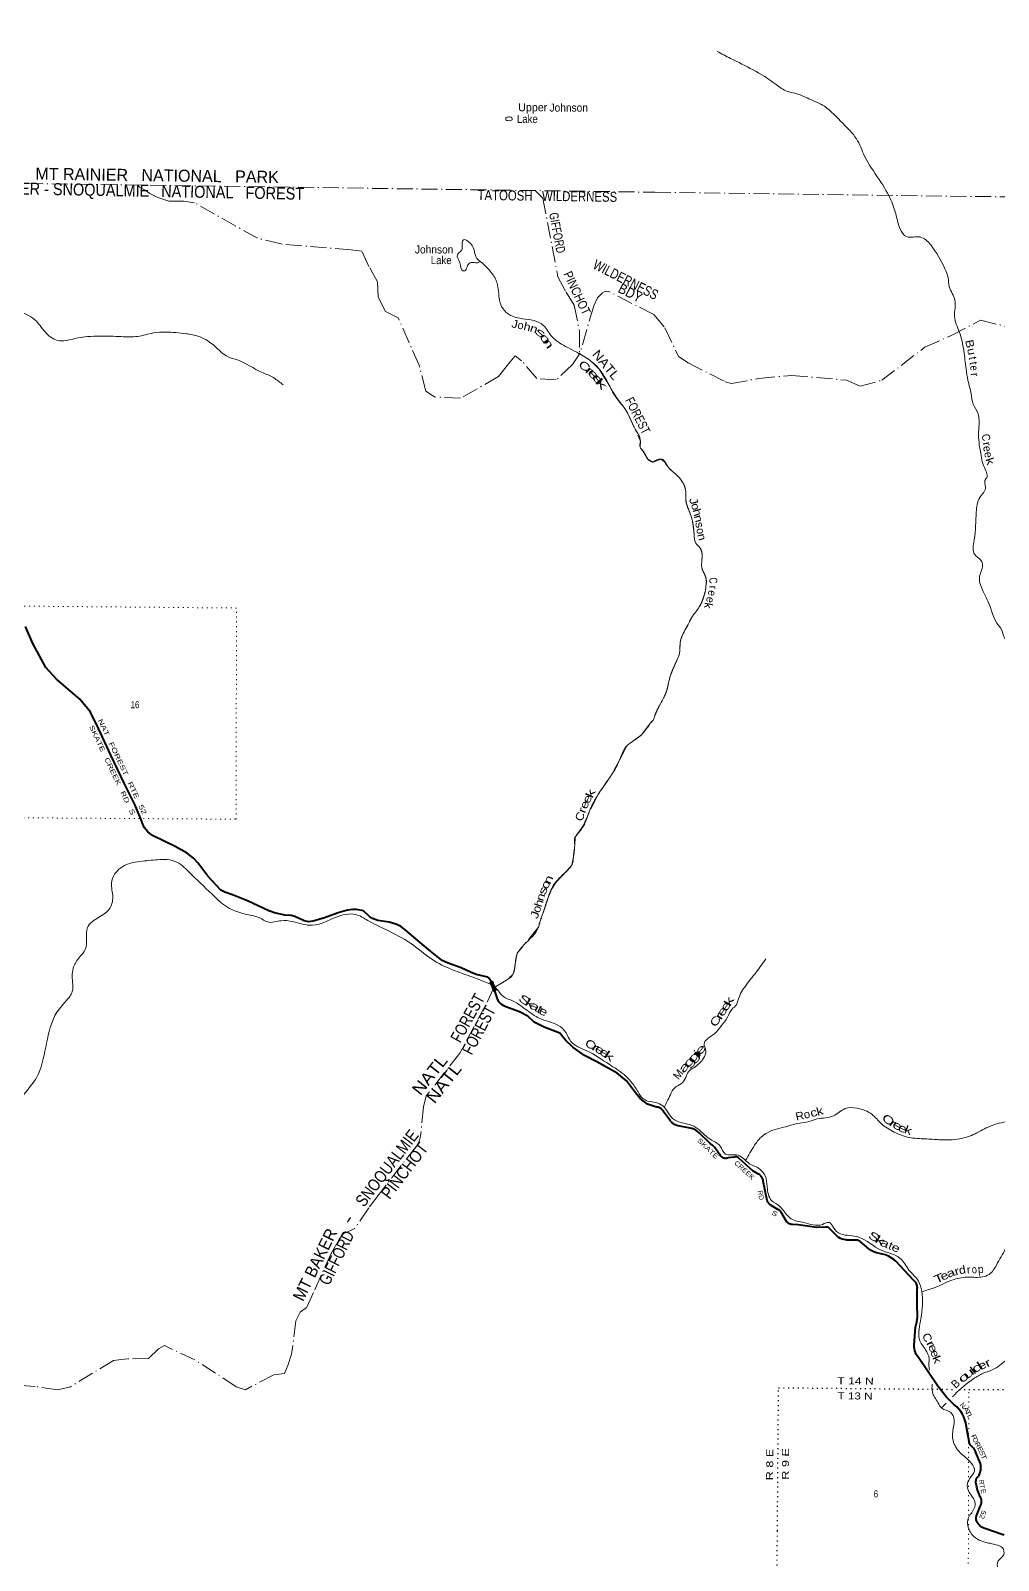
# Model space of a CAD drawing. Header units: feet. Extents: x -252658 to 9, y -366365 to -181930.
# Drawn here: x -204389 to -180199, y -313690 to -275447 of the extents above; entities that cross this region are included whole.
import ezdxf
from ezdxf.enums import TextEntityAlignment as Align

# ---------------------------------------------------------------- set-up
doc = ezdxf.new("R2010")
doc.units = ezdxf.units.FT
doc.header["$LTSCALE"] = 80
doc.linetypes.add('DOT_DASHED', pattern=[7.7, 5, -1.2, 0.3, -1.2])
doc.linetypes.add('DOTTED', pattern=[1.5, 0.3, -1.2])
for name, color, linetype, lineweight in [('26', 7, 'Continuous', 40), ('39', 7, 'Continuous', 13), ('44', 7, 'DOT_DASHED', 13), ('6', 7, 'DOTTED', 25), ('61', 7, 'Continuous', 13), ('7', 7, 'DOTTED', 13)]:
    doc.layers.add(name, color=color, linetype=linetype, lineweight=lineweight)
doc.layers.add('27', color=7, linetype='Continuous')
doc.layers.add('41', color=7, linetype='Continuous')

msp = doc.modelspace()

# ---------------------------------------------------------------- linework, layer by layer
at = {"layer": '26'}
for points in [[(-192873.57, -299221.44), (-192923.57, -299142.13), (-192939.14, -299124.61), (-192960.64, -299112.58), (-193248.5, -299045.56), (-193392.44, -298988.44), (-193623.25, -298877.05), (-193951.87, -298759.8), (-194101.08, -298690.41), (-194395.82, -298460.13), (-194654.43, -298246.07), (-195033.27, -297914.94), (-195143.33, -297834.3), (-195258.43, -297783.12), (-195428.69, -297732.6), (-195706.03, -297689.29), (-195840.49, -297640.71), (-195914.91, -297591.2), (-196069.04, -297452.9), (-196243.82, -297420.13), (-196336.93, -297416.33), (-196469.08, -297433.39), (-196698.42, -297501.07), (-197046.61, -297624.6), (-197322.31, -297712.17), (-197438.87, -297723.42), (-197551.46, -297703.36), (-197784.29, -297595.98), (-197875.82, -297569.88), (-198037.47, -297558.93), (-198289.31, -297501.64), (-198431.12, -297451.01), (-198967.02, -297197.8), (-199344.47, -297051.73), (-199534.07, -296985.57), (-199637.57, -296932.08), (-199956.04, -296581.04), (-200208.23, -296250.35), (-200316.29, -296132.56), (-200474.8, -296012.12), (-200779.8, -295842.15), (-201323.69, -295572.82), (-201411.85, -295518.4), (-201463, -295475.76), (-201548.17, -295370.94), (-201659.82, -295095.02), (-201785.47, -294794.91), (-202053.06, -294259.01), (-202384.44, -293561.99), (-202691.8, -292895.23), (-202889.44, -292484.26), (-203157.74, -292161.55), (-203743.07, -291658.78), (-204011.49, -291372.27), (-204331.13, -290769.83), (-204514.64, -290340.8)], [(-188972.8, -302288.57), (-189152.95, -302141.33), (-189267.35, -302005.13), (-189495.52, -301704.69), (-189726.05, -301508.82), (-190235.73, -301229.55), (-190546.77, -301065.59), (-190835.56, -300857.46), (-191015.9, -300681.87), (-191162.09, -300512.43), (-191549.57, -300362.3), (-191806.45, -300232.72), (-191956.73, -300083.38), (-192167.46, -299978.08), (-192512.99, -299852.82), (-192560.98, -299829.94), (-192625.16, -299785.48), (-192674.5, -299736), (-192711.25, -299678.59), (-192783.95, -299451.16), (-192873.57, -299221.44)], [(-188595.12, -302430.49), (-188618.68, -302405.53), (-188621.61, -302402.82), (-188635.85, -302392.18), (-188651.12, -302383.09), (-188667.26, -302375.64), (-188684.09, -302369.92), (-188693.74, -302366.97), (-188713.76, -302361.51), (-188744.07, -302356.49), (-188972.8, -302288.57)], [(-184444.59, -305368), (-184452.41, -305364.2), (-184460.59, -305361.23), (-184469.03, -305359.14), (-184470.02, -305359), (-184495.12, -305358.27), (-184520.02, -305360.16), (-184739.62, -305365.29), (-185200.37, -305297.31), (-185347.73, -305289.86), (-185372.66, -305288.6), (-185397.73, -305283.73), (-185410.29, -305280.08), (-185426.91, -305273.29), (-185442.72, -305264.8), (-185457.56, -305254.71), (-185471.27, -305243.12), (-185483.68, -305230.16), (-185494.68, -305215.98), (-185613.15, -305016.04), (-185628.03, -304990.92), (-185640.78, -304966.04), (-185642.8, -304962.98), (-185649.87, -304954.4), (-185657.79, -304946.59), (-185660.81, -304944.18), (-185686.3, -304928.41), (-185710.81, -304913.74), (-185877.49, -304814.02), (-185879.22, -304813.01), (-185898.52, -304800.21), (-185916.37, -304785.46), (-185932.59, -304768.93), (-185946.98, -304750.79), (-185959.41, -304731.25), (-185969.72, -304710.51), (-185977.81, -304688.82), (-186076.85, -304211.79), (-186082.06, -304186.71), (-186087.92, -304161.79), (-186092.83, -304146.38), (-186101.66, -304126.25), (-186112.53, -304107.17), (-186125.35, -304089.32), (-186139.96, -304072.91), (-186156.2, -304058.11), (-186173.9, -304045.1), (-186192.87, -304034.01), (-186212.89, -304024.96), (-186334.82, -303948.34), (-186677.17, -303642.59), (-186702.11, -303620.31), (-186727.17, -303606.16), (-186735.56, -303603.52), (-186744.62, -303601.69), (-186747.24, -303601.44), (-186772.32, -303601.97), (-186797.24, -303605.79), (-186950.78, -303629.29), (-186966.72, -303634.7), (-186983.4, -303638.49), (-187000.38, -303640.51), (-187017.47, -303640.75), (-187034.5, -303639.2), (-187051.27, -303635.88), (-187067.61, -303630.82), (-187083.33, -303624.08), (-187098.25, -303615.74), (-187112.22, -303605.89), (-187125.09, -303594.62), (-187136.71, -303582.08), (-187146.95, -303568.39), (-187210.71, -303481.98), (-187212.63, -303478.61), (-187251.41, -303418.49), (-187296.26, -303362.75), (-187346.7, -303312.01), (-187402.16, -303266.82), (-187681.57, -302997.22), (-187716.9, -302967.77), (-187761.04, -302937.75), (-187808.08, -302912.51), (-187857.5, -302892.32), (-188199.98, -302824.82), (-188202.22, -302824.46), (-188234.04, -302817.55), (-188264.96, -302807.36), (-188294.65, -302793.98), (-188322.77, -302777.58), (-188349.03, -302758.33), (-188373.13, -302736.43), (-188394.82, -302712.14), (-188413.84, -302685.72), (-188577.33, -302455.53), (-188595.12, -302430.49)], [(-180745.95, -311651.68), (-180737.2, -311634.23), (-180726.67, -311617.79), (-180714.48, -311602.53), (-180706.18, -311590.21), (-180682.1, -311556.56), (-180664.61, -311518.28), (-180651.22, -311478.39), (-180642.07, -311437.31), (-180637.27, -311395.5), (-180636.86, -311353.42), (-180640.85, -311311.52), (-180649.2, -311270.28), (-180763.91, -310988.23), (-180774.12, -310963.13), (-180781.63, -310938.23), (-180787.34, -310929.53), (-180801.99, -310908.92), (-180824.62, -310884.03), (-180844.99, -310861.62), (-180869.03, -310836.79), (-180893.84, -310811.66), (-180897.83, -310805.06), (-180908.03, -310789.67), (-180916.56, -310773.31), (-180923.33, -310756.14), (-180928.28, -310738.36), (-180931.33, -310720.16), (-181015.41, -310257), (-181016.63, -310250.85), (-181036, -310175.61), (-181063.12, -310102.81), (-181097.71, -310033.25), (-181139.38, -309967.68), (-181187.68, -309906.83), (-181242.07, -309851.36), (-181312.15, -309792.72), (-181499.57, -309611.9), (-181708.77, -309330.55), (-182196.65, -308621.33), (-182199.95, -308617.42), (-182228.55, -308579.25), (-182253.01, -308538.3), (-182273.06, -308495.02), (-182288.47, -308449.88), (-182299.07, -308403.38), (-182304.76, -308356.02), (-182305.47, -308308.33), (-182267.27, -307847.66), (-182262.7, -307832.5), (-182236.69, -307723.12), (-182222.26, -307611.62), (-182219.57, -307499.23), (-182229.05, -307380.99), (-182226.86, -306904.15), (-182226.2, -306898.63), (-182224.81, -306873.81), (-182226.03, -306848.99), (-182229.84, -306824.42), (-182236.19, -306800.39), (-182245.02, -306777.15), (-182256.23, -306754.97), (-182269.7, -306734.08), (-182285.28, -306714.71), (-182302.79, -306697.07), (-182322.06, -306681.37), (-182762.93, -306212.75), (-182815.6, -306167.69), (-182880.15, -306122.65), (-182949.05, -306084.61), (-183021.56, -306053.97), (-183096.87, -306031.09), (-183100.7, -306030.71), (-183173.46, -306019.46), (-183244.64, -306000.66), (-183313.47, -305974.53), (-183379.19, -305941.34), (-183441.08, -305901.47), (-183652.74, -305720.29), (-183665.95, -305711.15), (-183684.39, -305700.76), (-183703.82, -305692.36), (-183724.02, -305686.04), (-183744.77, -305681.86), (-183997.35, -305680.84), (-184013.61, -305679.19), (-184058.23, -305671.43), (-184101.8, -305659.05), (-184143.83, -305642.18), (-184183.87, -305621.02), (-184221.48, -305595.78), (-184392.94, -305417.63), (-184416.92, -305392.71), (-184442.01, -305369.61), (-184444.59, -305368)], [(-180058, -313055.84), (-180562.38, -312883.5), (-180582.62, -312875.26), (-180610.66, -312860.82), (-180637.05, -312843.54), (-180661.49, -312823.59), (-180683.7, -312801.19), (-180703.46, -312776.6), (-180720.53, -312750.08), (-180734.74, -312721.91), (-180736.44, -312717.42), (-180745.96, -312692.34), (-180752.46, -312667.42), (-180754.02, -312659.44), (-180755.58, -312641.74), (-180755.28, -312623.98), (-180753.13, -312606.34), (-180749.14, -312589.02), (-180743.37, -312572.22), (-180652.09, -312338.17), (-180646.43, -312328.46), (-180635.89, -312306.73), (-180627.68, -312284.01), (-180621.89, -312260.56), (-180618.58, -312236.63), (-180617.8, -312212.49), (-180619.54, -312188.4), (-180623.79, -312164.62), (-180630.5, -312141.41), (-180639.6, -312119.04), (-180650.99, -312097.74), (-180682.11, -312036.3), (-180715.83, -311951.18), (-180740.46, -311863.01), (-180755.74, -311772.74), (-180757.25, -311766.41), (-180760.43, -311747.14), (-180761.58, -311727.65), (-180760.68, -311708.15), (-180757.76, -311688.85), (-180752.83, -311669.95), (-180745.95, -311651.68)]]:
    msp.add_lwpolyline(points, dxfattribs=at)
at = {"layer": '39'}
msp.add_line((-181618.82, -309874.93), (-181500.81, -309755.18), dxfattribs=at)
for points in [[(-213706.71, -280974.83), (-213698.55, -280979.62), (-213508.07, -281129.09), (-213297.58, -281306.79), (-212799.29, -281382.88), (-212562.07, -281381.67), (-212439.76, -281478.62), (-212408.07, -281619.52), (-212215.45, -281728.77), (-212098.97, -281763.35), (-211988.53, -281801.94), (-211718.85, -281712.33), (-211416.91, -281592.67), (-210851.47, -281429.64), (-210692.23, -281301.45), (-210535.16, -281221.52), (-210333.98, -281175.94), (-210151.42, -281289.18), (-209944.48, -281324.07), (-209777.71, -281348.76), (-209596.61, -281299.09), (-209466.05, -281329.69), (-209262.89, -281294.17), (-209178.32, -281252.22), (-209044.83, -281011.31), (-208893.76, -280921.31), (-208971.53, -280731.99), (-208994.97, -280526.76), (-208869.63, -280318), (-208848.45, -279994.25), (-208755.23, -279771.31), (-208597.85, -279598.87), (-208562.85, -279349.59), (-208449.63, -279156.88), (-208409.1, -279060.47), (-208300.17, -278948.21), (-208071.85, -278601.02), (-207769.45, -278344.59), (-207654.01, -278089.54), (-207379.47, -277748.54), (-207086.95, -277439.78), (-206865.12, -277231.35), (-206769.93, -277020.48), (-206702.71, -276757.23), (-206543.16, -276534.51), (-206383.39, -276249.44), (-206252.15, -276076.91), (-205960.11, -275914.97), (-205657.74, -275666.59), (-205500.27, -275465.99), (-205324.6, -275233.26), (-205143.36, -275139.34), (-205030.65, -275099.49), (-204924.12, -275105.88), (-204700.74, -275034.23), (-204435.05, -274934.55), (-204127.33, -274891.33), (-203988.25, -274779.17), (-203813.21, -274737.52), (-203631.99, -274649.63), (-203358.31, -274564.06), (-203134.7, -274424.02), (-202961.41, -274303.92)], [(-174500.79, -300843.85), (-174550.96, -300658.34), (-174549.85, -300378.88), (-174642.22, -300194.93), (-174735.99, -299956.68), (-174973.31, -299618.38), (-175014.19, -299501.32), (-175132.36, -299288.95), (-175346.78, -299059.46), (-175407.48, -298918.07), (-175464.72, -298646.03), (-175534.95, -298458.3), (-175747.36, -298228.83), (-175899.88, -298034.18), (-176122.92, -297856.88), (-176236.93, -297451.53), (-176348.24, -297164.84), (-176519.12, -296994.12), (-176977.44, -296476.52), (-177315.55, -296169.31), (-177385.35, -295943.38), (-177548.2, -295593.8), (-177658.24, -295192.52), (-177839.25, -295029.74), (-177926.6, -294936.32), (-178003.93, -294664.06), (-178499.27, -294043.53), (-178817.48, -293573.67), (-178916.92, -293303.19), (-179060.21, -293181.02), (-179227.3, -292851.51), (-179289.79, -292330.1), (-179441.28, -292042.98), (-179601.46, -291814.07), (-179744.18, -291460.69), (-179770.88, -291152.79), (-179801.23, -290812.68), (-179912.92, -290739.1), (-180046.26, -290625.08), (-180128.18, -290405.05), (-180187.57, -290326), (-180459.95, -289709.86), (-180597.45, -289428.92), (-180667.96, -289086.37), (-180596.25, -288781.53), (-180647.36, -288680.45), (-180790.51, -288546.22), (-180804.5, -288180.15), (-180750.51, -287483.05), (-180664.11, -287122.07), (-180520.62, -286866.25), (-180512.21, -286653.22), (-180510.18, -286651.23), (-180547.24, -286371.37), (-180649.28, -285974.19), (-180694.07, -285487.15), (-180712.83, -285008.43), (-180830.85, -284781.99), (-180882.28, -284530.11), (-180958.89, -284193.53), (-181005.88, -283903.5), (-181065.04, -283444.46), (-181176.34, -282976.81), (-181296.63, -282593.51), (-181284.04, -282185.5), (-181426.93, -281848.2), (-181456.58, -281624.71), (-181538.44, -281398.65), (-181889.43, -280805.8), (-182158.43, -280605.89), (-182495.87, -280598.26), (-182650.49, -280411.63), (-182753.19, -280072.75), (-182865.91, -279731.76), (-183179.09, -279171.48), (-183542.21, -278584.53), (-183748.33, -278152.06), (-184089.57, -277764.39), (-184548.92, -277339.26), (-184934.56, -277150.17), (-185284.62, -277013.72), (-185472.96, -276967.48), (-185756.28, -276791.54), (-186330.83, -276427.51), (-186892.19, -276142.04), (-187231.79, -275967.5)], [(-192502.89, -277617.39), (-192414.4, -277605.62), (-192362.2, -277625.91), (-192352.31, -277674.21), (-192390.58, -277698.22), (-192456.92, -277698), (-192509.16, -277689.78), (-192513.04, -277647.53), (-192510.49, -277623.1), (-192502.89, -277617.39)], [(-193140.13, -281223.52), (-193234.35, -281144.76), (-193304, -280931.33), (-193450.04, -280717.65), (-193572.53, -280679.02), (-193600.92, -280751.33), (-193605.45, -280904.17), (-193655.96, -280978.42), (-193722.54, -281050.61), (-193662.87, -281243.89), (-193573.11, -281453.37), (-193538.94, -281455.49), (-193480.31, -281355.12), (-193405.58, -281250.79), (-193295, -281247.14), (-193198.49, -281243.44), (-193166.28, -281227.45), (-193142.51, -281221.53)], [(-193140.13, -281223.52), (-192873.66, -281493.93), (-192729.83, -281763.92), (-192694.29, -281957.13), (-192657.02, -282234.81), (-192503.08, -282490.76), (-192031.22, -282659.28), (-191737.92, -282718.59), (-191599.46, -282793.47), (-191387.28, -283065.71), (-191072.48, -283310.13), (-190627, -283550.97), (-190239.96, -283835.86), (-189947.92, -284273.29), (-189768.08, -284597.71), (-189477.88, -284984.85), (-189276.26, -285409.91), (-189148.6, -285708.01), (-189147.16, -285878.97), (-189091.07, -285939.5), (-189023.11, -286054.37), (-188949.12, -286173.29), (-188840.35, -286237.47)], [(-208742.46, -282779.97), (-208511.68, -282688.51), (-208422.88, -282586.23), (-208340.01, -282451.75), (-208235.4, -282429.98), (-208082.78, -282476.75), (-207787.07, -282417.4), (-207785.06, -282419.42), (-207285.06, -282586.02), (-206511.58, -282729.4), (-205926.54, -282717.29), (-205583.98, -282473.06), (-205338.33, -282357.22), (-204998.48, -282322.16), (-204759.6, -282425.54), (-204279.98, -282678.56), (-204025.69, -282981.1), (-203716.8, -283191.31), (-203280.42, -283144.51), (-202650.99, -283084.27), (-202128.36, -283096.07), (-201714.22, -283091.43), (-201315.9, -283006.28), (-201018.31, -282985.15), (-200495.77, -283025.12), (-200188.42, -283092.52), (-199915.49, -283234.23), (-199650.88, -283458.37), (-199496.49, -283579.56), (-199241.5, -283672.94), (-198595.27, -283996.91), (-198318.27, -284122.54), (-198195.93, -284211.45), (-198075.61, -284298.33)], [(-188840.35, -286237.47), (-188639.49, -286164.19), (-188466.63, -286336.94), (-188263.93, -286536.14), (-188091.38, -286737.04), (-188015.55, -286963.03), (-188013.82, -287168.13), (-187901.28, -287525.21), (-187806.45, -288028.86), (-187762.79, -288256.53), (-187653.74, -288386.37), (-187603.57, -288571.88), (-187607.23, -288899.57), (-187517.05, -289099.58), (-187507.73, -289344.97), (-187591.84, -289679.84), (-187674.14, -289853.88), (-187853.7, -290101.27), (-187987.13, -290355.18), (-188077.34, -290517.08), (-188154.49, -290769.59), (-188162.58, -290954.47), (-188235.52, -291188.93), (-188411.1, -291619.33), (-188503.62, -291988.28), (-188645.43, -292274.28), (-188766.74, -292522.3), (-188820.61, -292668.49), (-188867.92, -292731.55), (-188894.12, -292755.43)], [(-188894.12, -292755.43), (-189086.55, -293013.24), (-189278.07, -293175.51), (-189517.92, -293363.77), (-189633.31, -293602.73), (-189779.07, -293907.96), (-190150.8, -294459.82), (-190334.78, -294772.96), (-190421.85, -294959.72), (-190533.42, -295259.03), (-190684.96, -295489.82), (-190781.87, -295614.19), (-190788.54, -295805.25), (-190819.53, -296056.55), (-190840.31, -296259.62), (-191011.93, -296482.3), (-191300.41, -296785.04), (-191446.2, -297098.31), (-191551.84, -297429.82), (-191673.62, -297779.38), (-191689.96, -297840.69), (-192067.41, -298311.05), (-192243.16, -298567.91), (-192271.86, -298734.75), (-192312.93, -298992.06), (-192536.8, -299210.54), (-192779.65, -299353.97)], [(-208073.27, -310333.21), (-207840.74, -309929.72), (-207686.42, -309467.64), (-207649.72, -308711.52), (-207787.83, -308534.06), (-207819.52, -308391.15), (-207914.9, -308056.96), (-208132.86, -307708.27), (-208227.98, -307297.65), (-208102.86, -306549.87), (-207872.27, -306128.27), (-207512.36, -305503.96), (-207206.05, -305281.74), (-206694.61, -305034.05), (-206055.38, -304444.87), (-205892.1, -304310.66), (-205632.05, -304094.32), (-205504.85, -303927.8), (-205407.74, -303745.1), (-205236.39, -303602.87), (-205149.19, -303375.89), (-205052.12, -303201.23), (-204922.86, -303022.66), (-204885.94, -302803.55), (-204955.63, -302602.19), (-204784.33, -302474.04), (-204683.17, -302281.3), (-204537.56, -302020.32), (-204266.99, -301665.22), (-204074.31, -301155), (-203896.79, -300367.17), (-203756.94, -300025.72), (-203494.5, -299696.75), (-203347, -299471.97), (-203342.19, -299234.66), (-203312.76, -298850.6), (-203163.19, -298609.75), (-203021.84, -298419.15), (-202965.72, -297868.24), (-202705.58, -297623.73), (-202423.42, -297409.47), (-202333.95, -297104.05), (-202368.98, -296757.99), (-202289.83, -296535.01), (-201943.2, -296276.71), (-201486.61, -296199.8), (-201050.27, -296169.08), (-200781.04, -296214.23), (-200428.13, -296484.93), (-199855.03, -297035.93), (-199494.22, -297346.88), (-198855.69, -297570.27), (-198662.89, -297625.22), (-198466.23, -297730.46), (-198122.36, -297697.42), (-197843.01, -297720.49), (-197343.24, -297812.63), (-196767.15, -297615.48), (-196260.32, -297544.77), (-195961.28, -297692.6), (-195507.72, -297921.4), (-194887.69, -298265.4), (-194370.34, -298655.31), (-193830.49, -298930.66), (-193391.46, -299089.21), (-192894.21, -299281.79)], [(-186010.45, -298653.89), (-186253.25, -298987.06), (-186540.64, -299355.94), (-186713.27, -299701.92), (-186748.54, -299802.08), (-186854.17, -299905.5), (-186973.02, -300113.33), (-187126.1, -300328.83), (-187295.04, -300524.06), (-187555.02, -300776.62), (-187512.82, -300956.02), (-187567.07, -301136.39), (-187814.82, -301373), (-187946.56, -301476.14), (-188012.39, -301614.17), (-188122.6, -301767.8), (-188288.51, -301872.59), (-188396.98, -302050.37), (-188479.15, -302212.35), (-188545.48, -302351.49)], [(-192894.21, -299281.79), (-192730.03, -299415.56), (-192600.32, -299570.35), (-192325.37, -299710.05), (-191972.35, -299946.56), (-191615.24, -300160.95), (-191155.5, -300345.52), (-191013.27, -300494.83), (-190887.35, -300714.49), (-190488.08, -300947.12), (-189930.35, -301286.89), (-189556.88, -301544.73), (-189387, -301717.12), (-189204.94, -301979.2), (-189082.85, -302140.51), (-188972.45, -302207.75)], [(-188972.45, -302207.75), (-188586.92, -302327.81), (-188450.27, -302504.19), (-188297.47, -302674.72), (-187973.18, -302780.72), (-187762.31, -302864.83), (-187404.86, -303162.78), (-187155.6, -303330.31), (-187019.21, -303530.82), (-186852.68, -303550.7), (-186707.16, -303560.2), (-186419.19, -303772.47), (-186221.39, -303871.1), (-186028.59, -304075.35), (-185977.65, -304348.4), (-185862.98, -304699.27), (-185661.11, -304839.89), (-185570.15, -304945.47), (-185377.81, -305150.81), (-185060.77, -305244), (-184597.83, -305289.83), (-184422.5, -305241.45), (-184321.44, -305367.18), (-184146.43, -305527.89), (-183907.81, -305568.64), (-183685.44, -305611.71), (-183125.12, -305935.73), (-182652.13, -306139.61), (-182433.82, -306430.86), (-182197.32, -306707.55), (-182115.14, -306957.02), (-182137.29, -307645.02), (-182180.07, -307913.36), (-182174.88, -308168.76), (-182017, -308423.78), (-181931.08, -308645.87), (-181933.54, -308875.57), (-181918.29, -308931)], [(-186516.14, -303691.26), (-186293.52, -303313.39), (-186126.46, -303106.08), (-185913.98, -302969.62), (-185458.39, -302831.74), (-185168.24, -302756.43), (-184934.77, -302718.72), (-184727.12, -302654.59), (-184324.45, -302578.47), (-184031.11, -302396.64), (-183739.65, -302383.67), (-183357.66, -302540.56), (-183123.2, -302774.28), (-182804.06, -302980.77), (-182433.9, -303117.42), (-182028.46, -303151.92), (-181671.08, -303173.83), (-181164.52, -303149.09), (-180781.41, -303024.51), (-180405.61, -302835.52), (-179948.16, -302711.73), (-179730.78, -302675.85), (-179567.91, -302663.52)], [(-182106.36, -306966.04), (-181784.66, -306868.07), (-181304.22, -306664.1), (-180939.97, -306609.69), (-180598.36, -306603.29), (-180430.91, -306540.75), (-180247.46, -306305.46), (-180013.88, -305897.8), (-179784.94, -305546.39), (-179603.39, -305301.03), (-179346.43, -305138.91), (-178987.85, -304873.32), (-178730.42, -304668.99), (-178616.13, -304509.36)], [(-181347.87, -309599.98), (-181290.14, -309541.4), (-180813.6, -309146.39), (-180579.03, -309010.17), (-180302.6, -308904.55), (-179956.38, -308664.97), (-179708.53, -308599.26), (-179401.6, -308640.75), (-179221.64, -308717.06), (-178939.69, -308836.69), (-178480.61, -308926.05), (-178065.05, -308954.62), (-177755.04, -308899.63), (-177509.45, -308856.01), (-177334.81, -308869.94), (-177204.35, -308881.39)], [(-181852.48, -309280.29), (-181849.98, -309479.11), (-181712.28, -309741.96), (-181611.45, -309887.8), (-181399.54, -309982.55), (-181305.36, -310184.62), (-181345.27, -310519.96), (-181317.58, -310739.41), (-181121.94, -311031.02), (-180869.4, -311264.94), (-180799.24, -311458.71), (-180911.72, -311636.45), (-180976.11, -311824.75), (-180898.04, -312030.67), (-180777.99, -312255.13), (-180834.41, -312449.55), (-180955.06, -312639.26), (-180896.67, -312987.72), (-180721.78, -313158.48), (-180539.76, -313230.79), (-180415.55, -313262.28), (-180213.2, -313312.7), (-180101.33, -313370.19), (-180067.17, -313549.5), (-180205.5, -313702.83), (-180215.83, -313907.8), (-180138.3, -314161.97), (-180048.95, -314436.36), (-179818.64, -314682.1), (-179562.38, -314763.26), (-179379.85, -314789.34), (-179287.72, -314995.4), (-179296.04, -315200.39), (-179279.33, -315323.21), (-179324.78, -315508.85), (-179302.95, -315661.76), (-179404.82, -315821.95), (-179521.25, -315960.29), (-179688.74, -316183.39), (-179746.7, -316516.52), (-179700.89, -316732.14), (-179571, -316974.8), (-179501.82, -317076.07), (-179352.59, -317206.35), (-179248.34, -317217.58)]]:
    msp.add_spline(points, degree=3, dxfattribs=at)
at = {"layer": '44'}
msp.add_line((-188784.62, -279488.21), (-157999.32, -279891.17), dxfattribs=at)
for points in [[(-212051.57, -281822.6), (-211909.95, -281832.85), (-211426.04, -281745.12), (-211172.49, -281762.75), (-210993.47, -281673.19), (-210791.11, -281661.51), (-210313.36, -281503.11), (-210180.12, -281451.23), (-209864.89, -281455.12), (-209445, -281560.6), (-209138.78, -281273.94), (-208849.17, -280937.21), (-208845.26, -280439.83), (-208644.86, -279737.84), (-208326.23, -279198.51), (-204477.67, -279270.76), (-188784.62, -279488.21)], [(-191771.49, -279456.54), (-191584.07, -279635.71), (-191207.86, -281605.23), (-191004.66, -281984.78), (-190804.8, -282314.16), (-190669.31, -282965.46), (-190665.13, -283522.91), (-190840.63, -283797.16), (-191252.23, -284176.66), (-191738.46, -284146.23), (-192114.97, -283698.26), (-192273.55, -283575.9), (-192446.47, -283778.11), (-192692.97, -284091.62), (-193643.51, -284638.46), (-194289.92, -284605.93), (-194510.24, -284458.71), (-194679.84, -283812.98), (-195202.67, -282625.37), (-195516.99, -282468.89), (-195704.47, -282111.6), (-195717.35, -281726.54), (-195934.48, -281340.79), (-196109.6, -280957.61), (-196379.58, -280930.01), (-198125.86, -280780.82), (-198720.71, -280636.71), (-200294.93, -279750.05), (-200558.8, -279714.51), (-200937.25, -279711.55), (-201208.38, -279619.79), (-201404.78, -279521.13), (-201525.42, -279439.35), (-201665.53, -279361.47), (-201708.91, -279309.47)], [(-188809.86, -282546.58), (-189937.06, -281968.7), (-189997.92, -281958.97), (-190032.94, -281970.65), (-190091.32, -282001.8), (-190146.44, -282052.16), (-190215.86, -282126.42), (-190312.35, -282328.64), (-190663.19, -283528.75)], [(-188809.86, -282546.58), (-188534.98, -282881.41), (-188191.91, -283593.09), (-187956.25, -283750.04), (-187025.6, -284227.39), (-186873.2, -284272.35), (-186182.79, -284143.17), (-185361.19, -284066.85), (-183993.21, -284185.61), (-183654.16, -284339.19), (-183116.41, -284189.65), (-182034.93, -283362.71), (-181378.74, -283066.84), (-180647.07, -282689.6), (-179986.68, -282846.11)], [(-190663.19, -283528.75), (-190418.01, -283680.62), (-190285.69, -283799.39), (-190181.59, -283910.38), (-190085.26, -284058.35), (-189915, -284334.84), (-189858.57, -284434.14), (-189827.44, -284484.77), (-189727.23, -284646.38), (-189538.48, -284897.55), (-189468.95, -285003.92), (-189152.96, -285691.48), (-189143.23, -285726.53), (-189155.14, -285855.51), (-189142.01, -285882.78), (-189084.61, -285952.87), (-188964.94, -286157.32), (-188919.69, -286188.46), (-188840.32, -286237.45)], [(-188643.27, -286165.57), (-188706.64, -286188.69), (-188801.55, -286223.31), (-188840.32, -286237.45)], [(-188894.12, -292755.46), (-189116.43, -293047.69), (-189495.88, -293333.92), (-189617.8, -293596.05), (-189902.95, -294103.51), (-190203.21, -294546.96), (-190439.75, -295010.61), (-190574.87, -295325.8), (-190777.25, -295606.19), (-190780.78, -295653.65), (-190801.56, -296010.21), (-190857.03, -296311.04), (-190989.35, -296455.13), (-191255.81, -296733.96), (-191364.91, -296901.01), (-191468.04, -297163.87), (-191695.71, -297860.93), (-192225.97, -298513.22), (-192253.22, -298635.88), (-192304.78, -298945.47), (-192324.23, -299029.2), (-192370.94, -299099.29), (-192507.15, -299194.7), (-192810.71, -299375.78), (-193009.01, -299800.19), (-193659.98, -301008.5), (-194501.38, -302080), (-194567.09, -302351.78), (-194640.99, -303086.53), (-194673.93, -303215.49), (-194744.45, -303335.76), (-195677.63, -304532.35), (-195934.58, -304877.8), (-196287.9, -305392.38), (-196574.07, -305526.95), (-196678.11, -305669.92), (-196868.74, -305998.2), (-197318.6, -306992.64), (-197493.85, -307369.22), (-197653.58, -307483.4), (-197756.67, -307704.57), (-197865.92, -308537.09), (-197957.77, -308816.54), (-198046.52, -309013.84), (-198313.33, -309048.43), (-199019.23, -309422.07), (-199248.53, -309346.9), (-200282.95, -308677.8), (-201041.14, -308319.05), (-201190.41, -308399.28), (-201441.93, -308638.55), (-201978.83, -308653.56), (-202315.77, -308691.25), (-203389.92, -309346.73), (-203713.43, -309428.69), (-204275.02, -309343.14), (-204613.08, -309314.66)], [(-188786.24, -292572.37), (-188797.24, -292606.58), (-188808.82, -292639.33), (-188817.57, -292661.36), (-188828.51, -292684.07), (-188838.78, -292699.63), (-188850.72, -292714.25), (-188865.94, -292729.72), (-188883.93, -292746.16), (-188894.12, -292755.46)]]:
    msp.add_lwpolyline(points, dxfattribs=at)
msp.add_spline([(-188643.27, -286165.57), (-188639.49, -286164.19), (-188466.63, -286336.94), (-188263.93, -286536.14), (-188091.38, -286737.04), (-188015.55, -286963.03), (-188013.82, -287168.13), (-187901.28, -287525.21), (-187806.45, -288028.86), (-187762.79, -288256.53), (-187653.74, -288386.37), (-187603.57, -288571.88), (-187607.23, -288899.57), (-187517.05, -289099.58), (-187507.73, -289344.97), (-187591.84, -289679.84), (-187674.14, -289853.88), (-187853.7, -290101.27), (-187987.13, -290355.18), (-188077.34, -290517.08), (-188154.49, -290769.59), (-188162.58, -290954.47), (-188235.52, -291188.93), (-188411.1, -291619.33), (-188503.62, -291988.28), (-188645.43, -292274.28), (-188766.74, -292522.3), (-188786.24, -292572.38)], degree=3, dxfattribs=at)
at = {"layer": '6'}
msp.add_line((-185694.16, -309372.58), (-181348.33, -309413.92), dxfattribs=at)
for points in [[(-185758.03, -319870.86), (-185735.17, -314655.99), (-185721.93, -312950.07), (-185694.16, -309372.58)], [(-181171.93, -309415.6), (-180939.39, -309417.81), (-175629.67, -309440.51), (-170331.2, -309482.64), (-165017.01, -309498.07), (-159626.81, -309551.88), (-157526.47, -309572.23)]]:
    msp.add_lwpolyline(points, dxfattribs=at)
at = {"layer": '61'}
for p, q in [((-192839.2, -299209.98), (-192748.69, -299443.02)), ((-192748.69, -299443.02), (-192818.6, -299470.17))]:
    msp.add_line(p, q, dxfattribs=at)
msp.add_lwpolyline([(-192818.6, -299470.17), (-192909.11, -299237.13), (-192839.2, -299209.98)], dxfattribs=at)
msp.add_lwpolyline([(-192898.75, -299241.68), (-192843.75, -299220.32), (-192759.04, -299438.46), (-192814.04, -299459.82)], close=True, dxfattribs=at)
at = {"layer": '7'}
msp.add_line((-180940.58, -309864.95), (-180939.39, -309417.81), dxfattribs=at)
for points in [[(-209752.35, -279172.63), (-209776.03, -284458.23), (-209852.14, -289793.94), (-209879.83, -295075.51), (-204570.82, -295125.49), (-199253.73, -295161.41), (-199242.13, -289881.8)], [(-199242.13, -289881.8), (-204543.1, -289833.86), (-209852.14, -289793.94), (-215086.77, -289742.2), (-220348.5, -289662.39)], [(-180955.39, -319909.29), (-180953.17, -314606.99), (-180941.36, -310159.24)]]:
    msp.add_lwpolyline(points, dxfattribs=at)

# ---------------------------------------------------------------- texts
at = {"layer": '27'}
for s, rotation, width, p in [('SKATE   CREEK   RD   S', 295.41, 1.35, (-202929.53, -292849.4)), ('NAT   FOREST   RTE   52', 295.355, 1.4, (-202710.93, -292689.63)), ('SKATE', 316.024, 1.25, (-187736.16, -303208.57)), ('CREEK', 318.232, 1.1, (-186813.44, -303775.81)), ('RD', 281.729, 0.9, (-186220.06, -304456.63)), ('S', 329.109, 1.35, (-185884.2, -305031.42)), ('52', 251.045, 1.2, (-180610.59, -312426.7))]:
    msp.add_text(s, height=120, rotation=rotation, dxfattribs=dict(at, width=width)).set_placement(p)
for s, rotation, p in [('N', 314.437, (-181127, -309854.45)), ('O', 290.513, (-180825.33, -310704.54)), ('T', 279.607, (-180665.2, -311852.71))]:
    msp.add_text(s, height=120, rotation=rotation, dxfattribs=at).set_placement(p, align=Align.CENTER)
for s, rotation, width, p in [('A', 304.436, 1.5, (-181052.47, -309955.73)), ('T', 299.44, 1.5, (-181008.74, -310029.99)), ('L', 294.437, 1.35, (-180960.8, -310122.08)), ('F', 295.289, 1.3, (-180860.11, -310628.62)), ('R', 296.633, 1.15, (-180766.79, -310825.82)), ('E', 298.778, 1.3, (-180702.05, -310940.05)), ('S', 292.132, 1.15, (-180663.18, -311028.76)), ('T', 292.132, 1.3, (-180618.19, -311126.27)), ('R', 278.301, 0.8, (-180680.22, -311742.61)), ('E', 282.611, 0.95, (-180635.13, -311973.64))]:
    msp.add_text(s, height=120, rotation=rotation, dxfattribs=dict(at, width=width)).set_placement(p, align=Align.CENTER)
at = {"layer": '41'}
for s, width, p in [('Lake', 0.9, (-192234.84, -277753.97)), ('Johnson', 0.95, (-191418.84, -277471.94)), ('Johnson', 0.95, (-194783.16, -281019.05)), ('Lake', 0.9, (-194387.36, -281284.83))]:
    msp.add_text(s, height=200, dxfattribs=dict(at, width=width)).set_placement(p)
msp.add_text('Upper', height=200, dxfattribs=at).set_placement((-192202.31, -277463.83))
for s, rotation, width, p in [('J', 348.242, 1.15, (-192307.57, -282876.6)), ('h', 346.102, 1.15, (-191999.15, -282946.78)), ('n', 341.33, 1.25, (-191838.42, -282992.61)), ('s', 328.798, 1.8, (-191692.22, -283082.66)), ('o', 311.018, 1.85, (-191597.87, -283213.51)), ('n', 304.69, 1.75, (-191528.79, -283321.81)), ('B', 281.522, 1.15, (-181009.83, -283297.62)), ('C', 324.373, 1.45, (-190604.76, -283913.53)), ('u', 281.325, 1.15, (-180964.05, -283489.7)), ('r', 321.065, 2, (-190482.91, -284017.98)), ('e', 315.768, 2, (-190383.29, -284115.13)), ('e', 312.709, 1.95, (-190282.61, -284225.14)), ('k', 312.154, 2.15, (-190200.45, -284342.58)), ('e', 275.533, 0.85, (-180900.92, -283892.91)), ('C', 280.354, 0.9, (-180603.1, -285634.43)), ('r', 281.154, 1.1, (-180579.68, -285797.16)), ('k', 288.41, 1.3, (-180500.98, -286242.94)), ('J', 286.151, 1.25, (-187908.82, -287235.15)), ('o', 288.139, 1.15, (-187862.14, -287374.83)), ('h', 286.673, 1.2, (-187820.1, -287518.47)), ('n', 285.654, 1.2, (-187786.72, -287671.11)), ('s', 280.654, 1.15, (-187764.57, -287820.46)), ('n', 284.844, 1.15, (-187705.02, -288130.53)), ('e', 259.655, 0.95, (-187452.24, -289495.47)), ('C', 273.811, 0.8, (-187424.55, -289200.48)), ('k', 259.446, 1.1, (-187546.84, -289803.25)), ('k', 64.622, 1.55, (-190307.54, -294558.49)), ('e', 66.9, 1.3, (-190456.92, -294837.59)), ('e', 64.506, 1.35, (-190387.55, -294696.71)), ('C', 68.534, 1.15, (-190566.18, -295128.54)), ('r', 70.369, 1.35, (-190510.31, -294969.59)), ('o', 64.773, 1.35, (-191429.65, -296837.49)), ('n', 66.711, 1.4, (-191359.13, -296708.64)), ('n', 72.259, 1.25, (-191548.88, -297137.36)), ('s', 69.692, 1.45, (-191492.33, -296979.1)), ('J', 70.72, 1.35, (-191693.41, -297582.83)), ('o', 70.865, 1.15, (-191644.04, -297437.61)), ('h', 72.39, 1.2, (-191591.42, -297289.31)), ('S', 326.107, 1.65, (-192096.8, -299764.45)), ('k', 326.251, 1.8, (-191958.67, -299852.81)), ('a', 328.381, 1.65, (-191840.06, -299920.93)), ('e', 57.584, 1.55, (-186937.1, -299887.65)), ('k', 60.799, 1.65, (-186847.42, -299759.94)), ('t', 329.663, 1.4, (-191713.38, -299996.49)), ('e', 333.048, 1.4, (-191616.46, -300051.73)), ('C', 58.921, 1.35, (-187188.76, -300260.66)), ('r', 58.522, 1.7, (-187095.05, -300131.02)), ('e', 56.89, 1.6, (-187021.99, -300018.07)), ('C', 330.127, 1.3, (-190446.35, -300875.53)), ('r', 328.759, 1.7, (-190320.69, -300948.73)), ('e', 328.759, 1.5, (-190214.88, -301009.2)), ('e', 328.541, 1.55, (-190095.57, -301080.97)), ('k', 326.827, 1.8, (-189978.84, -301165.07)), ('i', 49.98, 1.7, (-187648.33, -301076.96)), ('e', 50.19, 1.8, (-187569.77, -300980.68)), ('a', 51.228, 1.9, (-187978.88, -301420.05)), ('g', 48.356, 2, (-187859.99, -301290.03)), ('g', 47.326, 2.05, (-187744.76, -301168.52)), ('R', 12.314, 1.1, (-185142.45, -302675.61)), ('o', 15.036, 1.05, (-184961.21, -302631.71)), ('c', 17.802, 1.3, (-184787.64, -302589.1)), ('k', 15.058, 1.25, (-184638.12, -302554.37)), ('C', 322.716, 1.5, (-183018.65, -302749.71)), ('r', 324.591, 1.85, (-182890.58, -302838.14)), ('e', 328.057, 1.55, (-182773.31, -302903.51)), ('e', 333.273, 1.4, (-182634.31, -302975.7)), ('k', 339.973, 1.35, (-182484.11, -303028.73)), ('S', 329.348, 1.55, (-183356.05, -305684.96)), ('k', 331.208, 1.65, (-183204.92, -305777.98)), ('a', 335.709, 1.4, (-183075.09, -305849.56)), ('t', 337.955, 1.15, (-182927.65, -305912.94)), ('e', 333.99, 1.35, (-182803.36, -305962.87)), ('d', 10.668, 1.15, (-181083.82, -306525.07)), ('T', 23.531, 1.5, (-181648.22, -306726.9)), ('e', 22.853, 1.3, (-181513.62, -306662.43)), ('a', 21.506, 1.35, (-181356.63, -306593.32)), ('r', 17.218, 1.25, (-181208.74, -306551.45)), ('o', 6.939, 0.85, (-180789.59, -306513.5)), ('p', 4.863, 0.95, (-180634.12, -306506.59)), ('C', 292.762, 1.15, (-182068.94, -308156.41)), ('r', 296.744, 1.55, (-181979.05, -308315.09)), ('e', 294.191, 1.3, (-181924.12, -308423.39)), ('e', 289.885, 1.2, (-181875.89, -308551.78)), ('k', 291.442, 1.4, (-181823.63, -308702.46)), ('u', 36.858, 1.85, (-180886.48, -309093.27)), ('l', 37.533, 1.5, (-180774.11, -309018.46)), ('d', 33.751, 1.8, (-180678.62, -308947.56)), ('e', 24.99, 1.35, (-180564.14, -308899.81)), ('r', 26.11, 1.55, (-180421.53, -308835.23)), ('o', 39.841, 1.8, (-181007.11, -309184.87))]:
    msp.add_text(s, height=200, rotation=rotation, dxfattribs=dict(at, width=width)).set_placement(p, align=Align.CENTER)
for s, rotation, p in [('o', 348.559, (-192157.59, -282907.81)), ('t', 279.736, (-180938.3, -283650.7)), ('t', 279.208, (-180919.51, -283777.06)), ('r', 277.533, (-180887.04, -284060.56)), ('e', 281.018, (-180570.61, -285918.47)), ('e', 280.738, (-180542.3, -286067.61)), ('o', 283.951, (-187737.08, -287977.87)), ('r', 267.935, (-187426.3, -289362.64)), ('e', 257.999, (-187493.68, -289658.69)), ('M', 51.737, (-188125.2, -301601.38)), ('r', 5.757, (-180934.62, -306521.68)), ('B', 43.604, (-181201.76, -309344.95))]:
    msp.add_text(s, height=200, rotation=rotation, dxfattribs=at).set_placement(p, align=Align.CENTER)
at = {"layer": '44'}
msp.add_text('MT RAINIER   NATIONAL   PARK', height=300, rotation=359.206, dxfattribs=at).set_placement((-204271.86, -279172.72))
for s, height, rotation, width, p in [('MT BAKER - SNOQUALMIE   NATIONAL   FOREST', 300, 358.934, 0.9, (-205999.84, -279517.65)), ('TATOOSH   WILDERNESS', 250, 359.206, 0.85, (-193218.85, -279680.59)), ('GIFFORD', 227.2, 280.814, 0.75, (-191432.25, -280019.78)), ('PINCHOT', 227.2, 295.163, 0.85, (-191078.79, -281530.88)), ('WILDERNESS', 250, 332.857, 0.8, (-190357.69, -281380.26)), ('BDY', 250, 332.857, 0.9, (-189728.06, -281974.03)), ('NATL', 227.2, 309.667, 1.1, (-190365.62, -283546.13)), ('FOREST', 227.2, 296.959, 0.8, (-189535.59, -284686.66)), ('FOREST', 300, 61.187, 0.8, (-193648.78, -300772.65)), ('FOREST', 300, 61.687, 0.8, (-193364.47, -301075.06)), ('NATL', 300, 51.859, 1.1, (-194643.69, -302088.34)), ('NATL', 300, 51.859, 1.1, (-194291.12, -302291.05)), ('SNOQUALMIE', 300, 52.526, 0.85, (-196055.66, -304873.94)), ('PINCHOT', 300, 52.526, 0.9, (-195418.27, -304683.5)), ('-', 300, 55.526, 1.45, (-196391.1, -305319.95)), ('MT BAKER', 300, 63.659, 0.95, (-197579.5, -307234.77)), ('GIFFORD', 300, 63.544, 0.8, (-196931.15, -306837.05))]:
    msp.add_text(s, height=height, rotation=rotation, dxfattribs=dict(at, width=width)).set_placement(p)
at = {"layer": '6'}
for s, rotation, width, p in [('T 14 N', 359.455, 1.3, (-184226.49, -309286.54)), ('T 13 N', 359.455, 1.25, (-184221.21, -309661.6)), ('R 8 E', 89.555, 1.35, (-185831.72, -311687.92)), ('R 9 E', 89.555, 1.35, (-185437.28, -311673.31))]:
    msp.add_text(s, height=175, rotation=rotation, dxfattribs=dict(at, width=width)).set_placement(p)
at = {"layer": '7', "width": 0.85}
for s, p in [('16', (-201891.06, -292386.89)), ('6', (-183314.74, -312115.23))]:
    msp.add_text(s, height=175, dxfattribs=at).set_placement(p)

doc.saveas('drawing.dxf')
